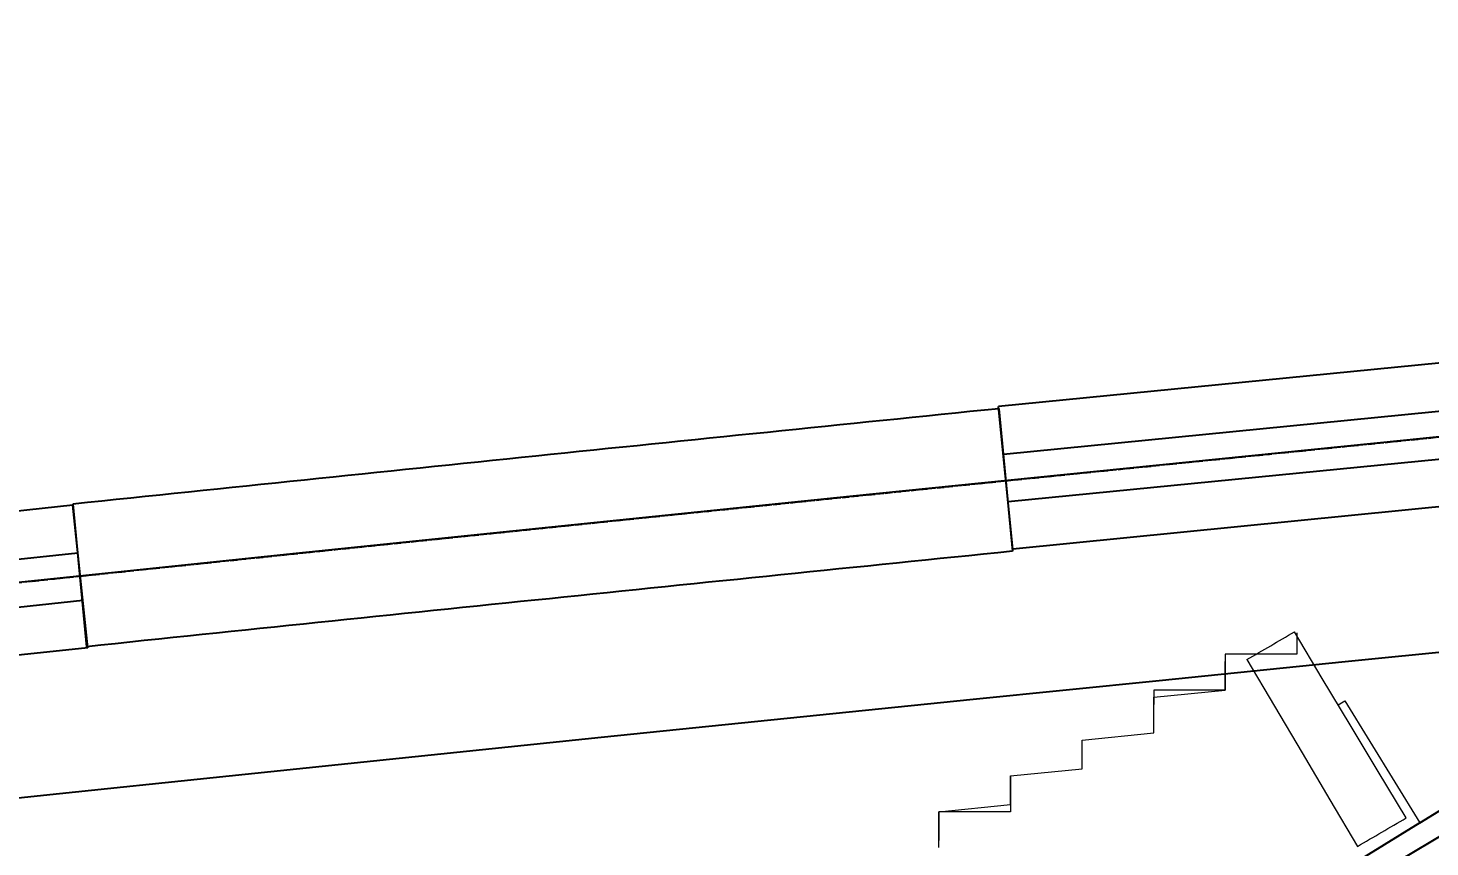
# Model space of a CAD drawing. Header units: millimetres. Extents: x -174040 to 151923, y -227569 to 142020.
# Drawn here: x -115751 to -113793, y -440 to 703 of the extents above; entities that cross this region are included whole.
import ezdxf

# ---------------------------------------------------------------- set-up
doc = ezdxf.new("R2010")
doc.units = ezdxf.units.MM
doc.header["$LTSCALE"] = 5
doc.linetypes.add('E-RG-1F$0$$0$DOTE', pattern=[2.42, 2, -0.2, 0.02, -0.2])
for name, color, linetype in [('00外装饰面', 21, 'Continuous'), ('A—墙体', 7, 'Continuous'), ('A—楼梯、电梯、栏杆', 50, 'Continuous'), ('A—轴线、尺寸', 1, 'Continuous'), ('A—门窗', 135, 'Continuous'), ('E1-RI-3F$0$J-DOTE轴线', 1, 'Continuous'), ('轴线100', 1, 'Continuous')]:
    doc.layers.add(name, color=color, linetype=linetype)
doc.layers.add('E1-RI-3F$0$A-GLAZ', color=6, linetype='Continuous', lineweight=5)
doc.styles.add('ARIAL', font='arial.ttf')
doc.dimstyles.new('200', dxfattribs={"dimscale": 200, "dimtxt": 2.5, "dimasz": 2, "dimexe": 1, "dimexo": 1, "dimgap": 0.8, "dimtad": 1, "dimdec": 0, "dimdsep": 46, "dimtxsty": 'ARIAL', "dimblk1": 'ARCHTICK', "dimblk2": 'ARCHTICK', "dimsah": 1, "dimcen": -0.9, "dimdle": 1, "dimclrd": 256, "dimclre": 256, "dimclrt": 40, "dimaunit": 1, "dimadec": 0, "dimazin": 0, "dimtfac": 0.35, "dimtdec": 0, "dimtix": 1, "dimtmove": 2, "dimatfit": 3, "dimldrblk": 'ARCHTICK', "dimfxl": 0, "dimtvp": 0.8, "dimtolj": 1, "dimtzin": 0, "dimarcsym": 0})

# ---------------------------------------------------------------- blocks, each defined once
blk = doc.blocks.new('_ArchTick')
at = {"color": 0, "linetype": 'ByBlock', "const_width": 0.15}
blk.add_lwpolyline([(-0.5, -0.5), (0.5, 0.5)], dxfattribs=at)
blk = doc.blocks.new('*D205')
at = {"layer": 'A—轴线、尺寸', "linetype": 'ByBlock', "lineweight": -2}
for p, q in [((-113662.2, 3512.5), (-111806.5, -5253.4)), ((-120663.7, 2786.6), (-118654.8, -6703.1)), ((-111652.3, -5016.3), (-116518.8, -6046.5)), ((-118891.9, -6548.8), (-118287, -6420.8))]:
    blk.add_line(p, q, dxfattribs=at)
at = {"layer": 'Defpoints', "color": 0, "linetype": 'ByBlock'}
for p in [(-113703.6, 3708.2), (-120705.1, 2982.3), (-111848, -5057.7)]:
    blk.add_point(p, dxfattribs=at)
at = {"layer": 'A—轴线、尺寸', "linetype": 'ByBlock', "lineweight": -2, "xscale": 400, "yscale": 400, "zscale": 400}
for p, rotation in [((-111848, -5057.7), 11.95264845949663), ((-118696.2, -6507.4), 191.9526484594966)]:
    blk.add_blockref('_ArchTick', p, dxfattribs=dict(at, rotation=rotation))
at = {"layer": 'A—轴线、尺寸', "color": 40, "linetype": 'ByBlock', "insert": (-117456, -5983), "char_height": 500, "attachment_point": 5, "rotation": 11.9526, "style": 'ARIAL'}
blk.add_mtext('\\A1;7000', dxfattribs=at)
blk = doc.blocks.new('*D250')
at = {"layer": 'A—轴线、尺寸', "linetype": 'ByBlock', "lineweight": -2}
for p, q in [((-113765.8, 4001.7), (-111599.4, -6231.7)), ((-141374.1, -779.9), (-138992.4, -12030.6)), ((-139229.5, -11876.3), (-111445.2, -5994.6))]:
    blk.add_line(p, q, dxfattribs=at)
at = {"layer": 'Defpoints', "color": 0, "linetype": 'ByBlock'}
for p in [(-113807.2, 4197.4), (-141415.5, -584.2), (-111640.9, -6036)]:
    blk.add_point(p, dxfattribs=at)
at = {"layer": 'A—轴线、尺寸', "linetype": 'ByBlock', "lineweight": -2, "xscale": 400, "yscale": 400, "zscale": 400}
for p, rotation in [((-111640.9, -6036), 11.95264845949663), ((-139033.8, -11834.9), 191.9526484594966)]:
    blk.add_blockref('_ArchTick', p, dxfattribs=dict(at, rotation=rotation))
at = {"layer": 'A—轴线、尺寸', "color": 40, "linetype": 'ByBlock', "insert": (-125423.3, -8529.2), "char_height": 500, "attachment_point": 5, "rotation": 11.9526, "style": 'ARIAL'}
blk.add_mtext('\\A1;28000', dxfattribs=at)
blk = doc.blocks.new('E1-RI-3F$0$$TCHSYS$WIN2D')
for p, q in [((-0.5, 0.5), (0.5, 0.5)), ((-0.5, 0.5), (-0.5, -0.5)), ((0.5, 0.5), (0.5, -0.5)), ((0.5, 0.16667), (-0.5, 0.16667)), ((0.5, -0.16667), (-0.5, -0.16667)), ((-0.5, -0.5), (0.5, -0.5))]:
    blk.add_line(p, q)
blk = doc.blocks.new('A$C1C9D1350')
at = {"layer": '轴线100', "linetype": 'E-RG-1F$0$$0$DOTE'}
for centre, radius, start, end in [((-184892.4, -489863.5), 495000, 90.381865, 98.020825), ((-185606.9, -484410.1), 487500, 90.131059, 98.027565)]:
    blk.add_arc(centre, radius, start, end, dxfattribs=at)

msp = doc.modelspace()

# ---------------------------------------------------------------- linework, layer by layer
at = {"layer": '00外装饰面', "linetype": 'ByBlock', "ltscale": 5}
msp.add_lwpolyline([(-134258.8, -2040.1), (-134130.3, -2646.9, -0.034352), (-67514.1, 2263.8), (-67252.4, 5211.2)], format="xyb", dxfattribs=at)
at = {"layer": 'A—墙体'}
for p, q in [((-114394.9, 171.5), (-114376.1, -27.6)), ((-115688.1, 38.3), (-115669.3, -160.8))]:
    msp.add_line(p, q, dxfattribs=at)
for radius, start, end in [(487085.4, 95.805252, 95.958176), (486885.4, 95.80542, 95.958407)]:
    msp.add_arc((-65127.4, -484415.8), radius, start, end, dxfattribs=at)
at = {"layer": 'A—楼梯、电梯、栏杆'}
for p, q in [((-113807.1, -406.9), (-113165.6, -12.9)), ((-114078.7, -181.3), (-114078.7, -181.3)), ((-113523.5, -274.2), (-113960.1, -533.2)), ((-113807.1, -406.9), (-114025.7, -541.2))]:
    msp.add_line(p, q, dxfattribs=at)
at = {"layer": 'A—轴线、尺寸', "linetype": 'E-RG-1F$0$$0$DOTE'}
msp.add_arc((-65089.5, -484930.2), 489500, 89.989764, 97.876538, dxfattribs=at)
at = {"layer": 'E1-RI-3F$0$A-GLAZ', "color": 8}
for p, q in [((-114078.7, -191.3), (-114078.7, -181.3)), ((-114078.7, -201.3), (-114078.7, -191.3)), ((-114078.7, -191.3), (-114078.7, -191.3)), ((-114078.7, -211.3), (-114078.7, -201.3)), ((-114078.7, -221.3), (-114078.7, -211.3)), ((-114078.7, -211.3), (-114078.7, -211.3)), ((-114178.7, -231.3), (-114078.7, -221.3)), ((-114178.7, -241.3), (-114178.7, -231.3)), ((-114178.7, -231.3), (-114178.7, -231.3)), ((-114078.7, -221.3), (-114078.7, -221.3)), ((-114178.7, -251.3), (-114178.7, -241.3)), ((-114178.7, -261.3), (-114178.7, -251.3)), ((-114178.7, -251.3), (-114178.7, -251.3)), ((-113920.9, -242.1), (-113911.7, -236.5)), ((-113911.7, -236.5), (-113807.1, -406.9)), ((-114178.7, -271.3), (-114178.7, -261.3)), ((-114178.7, -261.3), (-114178.7, -261.3)), ((-114178.7, -281.3), (-114178.7, -271.3)), ((-114178.7, -271.3), (-114178.7, -271.3)), ((-114278.7, -291.3), (-114178.7, -281.3)), ((-114278.7, -301.3), (-114278.7, -291.3)), ((-114278.7, -291.3), (-114278.7, -291.3)), ((-114278.7, -311.3), (-114278.7, -301.3)), ((-114278.7, -301.3), (-114278.7, -301.3)), ((-114278.7, -321.3), (-114278.7, -311.3)), ((-114278.7, -311.3), (-114278.7, -311.3)), ((-114378.7, -341.3), (-114278.7, -331.3)), ((-114278.7, -331.3), (-114278.7, -321.3)), ((-114278.7, -321.3), (-114278.7, -321.3)), ((-114378.7, -351.3), (-114378.7, -341.3)), ((-114378.7, -341.3), (-114378.7, -341.3)), ((-114378.7, -361.3), (-114378.7, -351.3)), ((-114378.7, -351.3), (-114378.7, -351.3)), ((-114378.7, -371.3), (-114378.7, -361.3)), ((-114378.7, -361.3), (-114378.7, -361.3)), ((-114378.7, -381.3), (-114378.7, -371.3)), ((-114378.7, -371.3), (-114378.7, -371.3)), ((-114478.7, -391.3), (-114378.7, -381.3)), ((-114478.7, -401.3), (-114478.7, -391.3)), ((-114478.7, -391.3), (-114478.7, -391.3)), ((-114378.7, -381.3), (-114378.7, -381.3)), ((-114478.7, -411.3), (-114478.7, -401.3)), ((-114478.7, -421.3), (-114478.7, -411.3)), ((-114478.7, -411.3), (-114478.7, -411.3)), ((-114478.7, -431.3), (-114478.7, -421.3)), ((-114478.7, -421.3), (-114478.7, -421.3)), ((-114478.7, -441.3), (-114478.7, -431.3)), ((-114478.7, -431.3), (-114478.7, -431.3))]:
    msp.add_line(p, q, dxfattribs=at)
for points in [[(-113826.1, -399.9), (-113865.1, -334.9), (-113904.1, -270), (-113943.2, -205), (-113982.2, -140)], [(-114048.5, -178.7), (-114009.9, -244), (-113971.3, -309.2), (-113932.8, -374.5), (-113894.2, -439.7)]]:
    msp.add_lwpolyline(points, dxfattribs=at)
for points in [[(-113978.7, -141.3, 0), (-113978.7, -141.3, 0), (-113978.7, -141.3, 0), (-113978.7, -141.3, 0), (-113978.7, -141.3, 0), (-113978.7, -141.3, 0), (-113978.7, -141.3, 0), (-113978.7, -141.3, 0), (-113978.7, -151.3, 0), (-113978.7, -151.3, 0), (-113978.7, -151.3, 0), (-113978.7, -151.3, 0), (-113978.7, -151.3, 0), (-113978.7, -151.3, 0), (-113978.7, -151.3, 0), (-113978.7, -151.3, 0), (-113978.7, -151.3, 0), (-113978.7, -151.3, 0), (-113978.7, -151.3, 0), (-113978.7, -151.3, 0), (-113978.7, -161.3, 0), (-113978.7, -161.3, 0), (-113978.7, -161.3, 0), (-113978.7, -161.3, 0), (-113978.7, -161.3, 0), (-113978.7, -161.3, 0), (-113978.7, -161.3, 0), (-113978.7, -161.3, 0), (-113978.7, -161.3, 0), (-113978.7, -161.3, 0), (-113978.7, -161.3, 0), (-113978.7, -161.3, 0), (-113978.7, -171.3, 0), (-114078.7, -171.3, 0), (-114078.7, -171.3, 0), (-114078.7, -171.3, 0), (-114078.7, -171.3, 0), (-114078.7, -171.3, 0), (-114078.7, -171.3, 0), (-114078.7, -171.3, 0), (-114078.7, -171.3, 0), (-114078.7, -171.3, 0), (-114078.7, -171.3, 0), (-114078.7, -171.3, 0), (-114078.7, -181.3, 0), (-114078.7, -181.3, 0), (-114078.7, -181.3, 0), (-114078.7, -181.3, 0), (-114078.7, -181.3, 0), (-114078.7, -181.3, 0), (-114078.7, -181.3, 0), (-114078.7, -181.3, 0), (-114078.7, -181.3, 0), (-114078.7, -181.3, 0), (-114078.7, -181.3, 0), (-114078.7, -181.3, 0), (-114078.7, -191.3, 0), (-114078.7, -191.3, 0), (-114078.7, -191.3, 0), (-114078.7, -191.3, 0), (-114078.7, -191.3, 0), (-114078.7, -191.3, 0), (-114078.7, -191.3, 0), (-114078.7, -191.3, 0), (-114078.7, -191.3, 0), (-114078.7, -191.3, 0), (-114078.7, -191.3, 0), (-114078.7, -191.3, 0), (-114078.7, -201.3, 0), (-114078.7, -201.3, 0), (-114078.7, -201.3, 0), (-114078.7, -201.3, 0), (-114078.7, -201.3, 0), (-114078.7, -201.3, 0), (-114078.7, -201.3, 0), (-114078.7, -201.3, 0), (-114078.7, -201.3, 0), (-114078.7, -201.3, 0), (-114078.7, -201.3, 0), (-114078.7, -201.3, 0), (-114078.7, -211.3, 0), (-114078.7, -211.3, 0), (-114078.7, -211.3, 0), (-114078.7, -211.3, 0), (-114078.7, -211.3, 0), (-114078.7, -211.3, 0), (-114078.7, -211.3, 0), (-114078.7, -211.3, 0), (-114078.7, -211.3, 0), (-114078.7, -211.3, 0), (-114078.7, -211.3, 0), (-114078.7, -211.3, 0), (-114078.7, -221.3, 0), (-114078.7, -221.3, 0), (-114078.7, -221.3, 0), (-114078.7, -221.3, 0), (-114078.7, -221.3, 0), (-114078.7, -221.3, 0), (-114078.7, -221.3, 0), (-114078.7, -221.3, 0), (-114078.7, -221.3, 0), (-114078.7, -221.3, 0), (-114178.7, -221.3, 0), (-114178.7, -221.3, 0), (-114178.7, -231.3, 0), (-114178.7, -231.3, 0), (-114178.7, -231.3, 0), (-114178.7, -231.3, 0), (-114178.7, -231.3, 0), (-114178.7, -231.3, 0), (-114178.7, -231.3, 0), (-114178.7, -231.3, 0), (-114178.7, -231.3, 0), (-114178.7, -231.3, 0), (-114178.7, -231.3, 0), (-114178.7, -231.3, 0), (-114178.7, -241.3, 0), (-114178.7, -241.3, 0), (-114178.7, -241.3, 0), (-114178.7, -241.3, 0), (-114178.7, -241.3, 0), (-114178.7, -241.3, 0), (-114178.7, -241.3, 0), (-114178.7, -241.3, 0), (-114178.7, -241.3, 0), (-114178.7, -241.3, 0), (-114178.7, -241.3, 0), (-114178.7, -241.3, 0)], [(-114378.7, -341.3, 0), (-114378.7, -341.3, 0), (-114378.7, -351.3, 0), (-114378.7, -351.3, 0), (-114378.7, -351.3, 0), (-114378.7, -351.3, 0), (-114378.7, -351.3, 0), (-114378.7, -351.3, 0), (-114378.7, -351.3, 0), (-114378.7, -351.3, 0), (-114378.7, -351.3, 0), (-114378.7, -351.3, 0), (-114378.7, -351.3, 0), (-114378.7, -351.3, 0), (-114378.7, -351.3, 0), (-114378.7, -351.3, 0), (-114378.7, -351.3, 0), (-114378.7, -361.3, 0), (-114378.7, -361.3, 0), (-114378.7, -361.3, 0), (-114378.7, -361.3, 0), (-114378.7, -361.3, 0), (-114378.7, -361.3, 0), (-114378.7, -361.3, 0), (-114378.7, -361.3, 0), (-114378.7, -361.3, 0), (-114378.7, -361.3, 0), (-114378.7, -361.3, 0), (-114378.7, -361.3, 0), (-114378.7, -361.3, 0), (-114378.7, -361.3, 0), (-114378.7, -361.3, 0), (-114378.7, -361.3, 0), (-114378.7, -371.3, 0), (-114378.7, -371.3, 0), (-114378.7, -371.3, 0), (-114378.7, -371.3, 0), (-114378.7, -371.3, 0), (-114378.7, -371.3, 0), (-114378.7, -371.3, 0), (-114378.7, -371.3, 0), (-114378.7, -371.3, 0), (-114378.7, -371.3, 0), (-114378.7, -371.3, 0), (-114378.7, -371.3, 0), (-114378.7, -371.3, 0), (-114378.7, -371.3, 0), (-114378.7, -371.3, 0), (-114378.7, -381.3, 0), (-114378.7, -381.3, 0), (-114378.7, -381.3, 0), (-114378.7, -381.3, 0), (-114378.7, -381.3, 0), (-114378.7, -381.3, 0), (-114378.7, -381.3, 0), (-114378.7, -381.3, 0), (-114378.7, -381.3, 0), (-114378.7, -381.3, 0), (-114378.7, -381.3, 0), (-114378.7, -381.3, 0), (-114378.7, -381.3, 0), (-114378.7, -381.3, 0), (-114378.7, -381.3, 0), (-114378.7, -381.3, 0), (-114378.7, -391.3, 0), (-114378.7, -391.3, 0), (-114378.7, -391.3, 0), (-114378.7, -391.3, 0), (-114378.7, -391.3, 0), (-114378.7, -391.3, 0), (-114478.7, -391.3, 0), (-114478.7, -391.3, 0), (-114478.7, -391.3, 0), (-114478.7, -391.3, 0), (-114478.7, -391.3, 0), (-114478.7, -391.3, 0), (-114478.7, -391.3, 0), (-114478.7, -391.3, 0), (-114478.7, -391.3, 0), (-114478.7, -401.3, 0), (-114478.7, -401.3, 0), (-114478.7, -401.3, 0), (-114478.7, -401.3, 0), (-114478.7, -401.3, 0), (-114478.7, -401.3, 0), (-114478.7, -401.3, 0), (-114478.7, -401.3, 0), (-114478.7, -401.3, 0), (-114478.7, -401.3, 0), (-114478.7, -401.3, 0), (-114478.7, -401.3, 0), (-114478.7, -401.3, 0), (-114478.7, -401.3, 0), (-114478.7, -401.3, 0), (-114478.7, -401.3, 0), (-114478.7, -411.3, 0), (-114478.7, -411.3, 0), (-114478.7, -411.3, 0), (-114478.7, -411.3, 0), (-114478.7, -411.3, 0), (-114478.7, -411.3, 0), (-114478.7, -411.3, 0), (-114478.7, -411.3, 0), (-114478.7, -411.3, 0), (-114478.7, -411.3, 0), (-114478.7, -411.3, 0), (-114478.7, -411.3, 0), (-114478.7, -411.3, 0), (-114478.7, -411.3, 0), (-114478.7, -411.3, 0), (-114478.7, -421.3, 0), (-114478.7, -421.3, 0), (-114478.7, -421.3, 0), (-114478.7, -421.3, 0), (-114478.7, -421.3, 0), (-114478.7, -421.3, 0), (-114478.7, -421.3, 0), (-114478.7, -421.3, 0), (-114478.7, -421.3, 0), (-114478.7, -421.3, 0), (-114478.7, -421.3, 0), (-114478.7, -421.3, 0), (-114478.7, -421.3, 0), (-114478.7, -421.3, 0), (-114478.7, -421.3, 0), (-114478.7, -421.3, 0), (-114478.7, -431.3, 0), (-114478.7, -431.3, 0)]]:
    msp.add_polyline3d(points, dxfattribs=at)
for centre, radius, start, end in [((-120090.6, 10240.8), 12044.7, 300.10874, 300.47406), ((-120090.3, 10240.5), 12347.4, 300.12013, 300.486)]:
    msp.add_arc(centre, radius, start, end, dxfattribs=at)
at = {"layer": 'E1-RI-3F$0$J-DOTE轴线'}
msp.add_lwpolyline([(-67538.3, 5387.1), (-67788.8, 2562.3, 0.034032), (-133895, -2310.2), (-134005.9, -1786.2)], format="xyb", dxfattribs=at)

# ---------------------------------------------------------------- block references
at = {"layer": 'A—门窗', "xscale": 2100, "zscale": 2100}
for p, yscale, rotation in [((-113340.5, 178.4), 200.0000000000018, 185.6499905095725), ((-116721.9, -172.6), 199.9999999999996, 186.0064970599037)]:
    msp.add_blockref('E1-RI-3F$0$$TCHSYS$WIN2D', p, dxfattribs=dict(at, yscale=yscale, rotation=rotation))
at = {"layer": '轴线100'}
msp.add_blockref('A$C1C9D1350', (120517.4, -520.6), dxfattribs=at)

# ---------------------------------------------------------------- dimensions: what is measured, and where the dimension line sits
at = {"layer": 'A—轴线、尺寸', "linetype": 'ByBlock'}
dim = msp.add_linear_dim(base=(-111640.9, -6036), p1=(-141415.5, -584.2), p2=(-113807.2, 4197.4), angle=11.9526, dimstyle='200', dxfattribs=at)
dim.commit()
dim.dimension.update_dxf_attribs({"geometry": '*D250', "text_midpoint": (-125423.3, -8529.2)})
dim = msp.add_linear_dim(base=(-111848, -5057.7), p1=(-120705.1, 2982.3), p2=(-113703.6, 3708.2), angle=11.9526, dimstyle='200', dxfattribs=at)
dim.commit()
dim.dimension.update_dxf_attribs({"geometry": '*D205', "text_midpoint": (-117456, -5983), "dimtype": 160})

doc.saveas('drawing.dxf')
